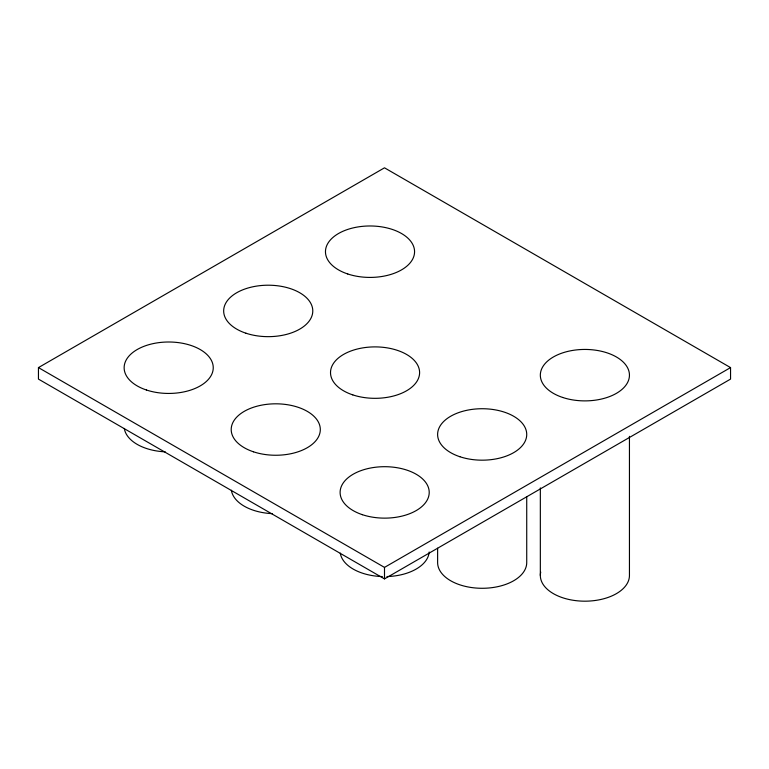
<?xml version="1.0" encoding="UTF-8"?>
<svg xmlns="http://www.w3.org/2000/svg" width="769" height="769" viewBox="0 0 769 769"><rect width="100%" height="100%" fill="white"/><g stroke="black" fill="none" stroke-linecap="round" stroke-linejoin="round"><path stroke-width="1.15" d="M38.45 367.601L384.5 167.815L730.55 367.601L730.55 379.098L384.5 578.894L38.45 379.098L38.45 367.601L384.5 567.397L730.55 367.601M629.446 436.331L629.446 575.462A44.554 25.723 0 0 1 581.979 601.127A44.554 25.723 0 0 1 540.722 572.107M540.338 487.911L540.338 575.462M526.727 496.716L526.727 562.562A44.554 25.723 0 0 1 482.173 588.285A44.554 25.723 0 0 1 437.619 562.562L437.619 548.201M384.5 567.397L384.5 578.894M429.179 551.998A44.554 25.723 0 0 1 386.99 576.567M382.347 576.567A44.554 25.723 0 0 1 340.283 553.113M272.264 513.644A44.554 25.723 0 0 1 231.363 490.238M165.21 451.836A44.554 25.723 0 0 1 124.309 428.429M347.742 273.975A44.554 25.723 0 0 0 414.568 251.694A44.554 25.723 0 0 0 347.742 229.422A44.554 25.723 0 0 0 347.742 273.975M362.391 514.692A44.554 25.723 0 0 0 429.217 492.42A44.554 25.723 0 0 0 362.391 470.138A44.554 25.723 0 0 0 362.391 514.692M253.472 451.807A44.554 25.723 0 0 0 320.308 429.535A44.554 25.723 0 0 0 253.472 407.262A44.554 25.723 0 0 0 253.472 451.807M459.891 456.728A44.554 25.723 0 0 0 526.727 434.456A44.554 25.723 0 0 0 459.891 412.174A44.554 25.723 0 0 0 459.891 456.728M352.779 394.882A44.554 25.723 0 0 0 419.605 372.609A44.554 25.723 0 0 0 352.779 350.337A44.554 25.723 0 0 0 352.779 394.882M146.418 389.998A44.554 25.723 0 0 0 213.244 367.726A44.554 25.723 0 0 0 146.418 345.444A44.554 25.723 0 0 0 146.418 389.998M245.945 333.208A44.554 25.723 0 0 0 312.781 310.936A44.554 25.723 0 0 0 245.945 288.654A44.554 25.723 0 0 0 245.945 333.208M562.61 397.438A44.554 25.723 0 0 0 629.446 375.166A44.554 25.723 0 0 0 562.61 352.884A44.554 25.723 0 0 0 562.61 397.438"/></g></svg>
